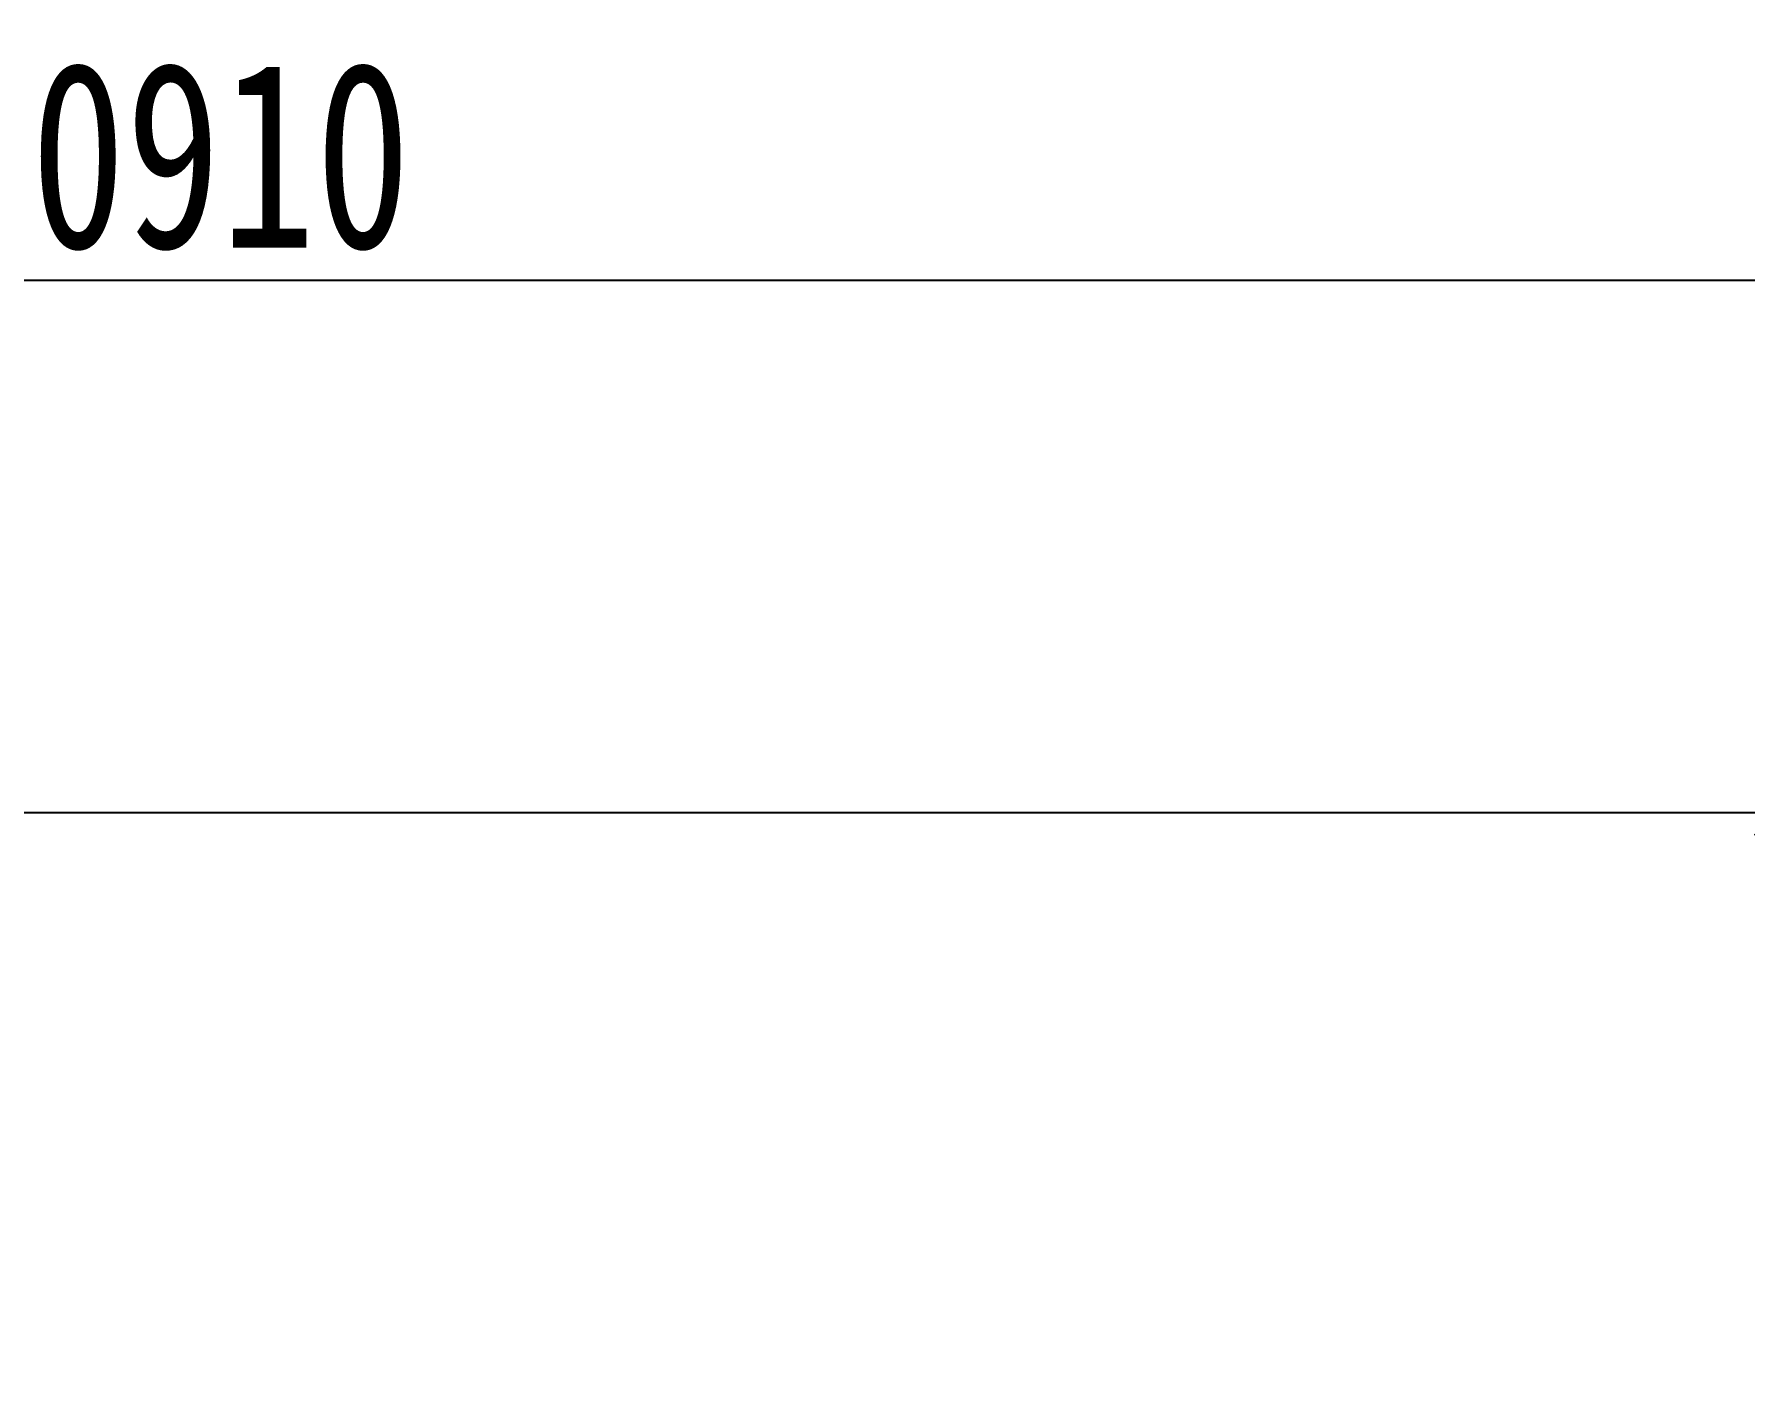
# Model space of a CAD drawing. Header units: millimetres. Extents: x -297 to 39764, y -29258 to 20315.
# Drawn here: x 11943 to 13046, y 15654 to 16518 of the extents above; entities that cross this region are included whole.
import ezdxf

# ---------------------------------------------------------------- set-up
doc = ezdxf.new("R2010")
doc.units = ezdxf.units.MM
doc.layers.get('Defpoints').update_dxf_attribs({"color": 250})
doc.layers.add('P-轴号.索引', color=53, linetype='Continuous')
doc.styles.add('文字样式', font='', dxfattribs={"width": 0.75})
doc.styles.get('文字样式').set_extended_font_data('SimSun')
doc.dimstyles.new('沈阳府1-40(轴距)', dxfattribs={"dimscale": 40, "dimtxt": 3, "dimasz": 1, "dimexe": 0.8, "dimexo": 1, "dimgap": 0.5, "dimtad": 1, "dimdec": 0, "dimrnd": 5, "dimtxsty": '文字样式', "dimblk": 'ARCHTICK', "dimcen": 1, "dimdle": 0.55, "dimclrd": 252, "dimclre": 252, "dimclrt": 53, "dimadec": 0, "dimazin": 0, "dimtfac": 1, "dimtdec": 0, "dimtix": 1, "dimtmove": 2, "dimatfit": 3, "dimfxl": 3, "dimfxlon": 1, "dimarcsym": 0})

# ---------------------------------------------------------------- blocks, each defined once
blk = doc.blocks.new('_ArchTick')
at = {"color": 0, "linetype": 'ByBlock', "const_width": 0.4}
blk.add_lwpolyline([(-0.5, -0.5), (0.5, 0.5)], dxfattribs=at)
blk = doc.blocks.new('*D94')
at = {"layer": 'Defpoints', "color": 0, "transparency": 16777216}
for p in [(17487.5, 16358.8), (6577.5, 16015.6), (17487.5, 15659.4)]:
    blk.add_point(p, dxfattribs=at)
at = {"layer": 'P-轴号.索引', "color": 252, "lineweight": -2, "transparency": 16777216}
for p, q in [((6577.5, 16238.8), (6577.5, 16390.8)), ((17487.5, 16238.8), (17487.5, 16390.8)), ((6555.5, 16358.8), (17509.5, 16358.8))]:
    blk.add_line(p, q, dxfattribs=at)
at = {"layer": 'P-轴号.索引', "color": 252, "lineweight": -2, "transparency": 16777216, "xscale": 40, "yscale": 40, "zscale": 40, "rotation": 180}
blk.add_blockref('_ArchTick', (6577.5, 16358.8), dxfattribs=at)
at = {"layer": 'P-轴号.索引', "color": 252, "lineweight": -2, "transparency": 16777216, "xscale": 40, "yscale": 40, "zscale": 40}
blk.add_blockref('_ArchTick', (17487.5, 16358.8), dxfattribs=at)
at = {"layer": 'P-轴号.索引', "color": 53, "transparency": 16777216, "insert": (12032.5, 16438.8), "char_height": 120, "attachment_point": 5, "style": '文字样式'}
blk.add_mtext('10910', dxfattribs=at)
blk = doc.blocks.new('*D81')
at = {"layer": 'Defpoints', "color": 0, "transparency": 16777216}
for p in [(13077.5, 16015.6), (10477.5, 15653.5), (13077.5, 15653.5)]:
    blk.add_point(p, dxfattribs=at)
at = {"layer": 'P-轴号.索引', "color": 252, "lineweight": -2, "transparency": 16777216}
for p, q in [((10477.5, 15895.6), (10477.5, 16047.6)), ((13077.5, 15895.6), (13077.5, 16047.6)), ((10455.5, 16015.6), (13099.5, 16015.6))]:
    blk.add_line(p, q, dxfattribs=at)
at = {"layer": 'P-轴号.索引', "color": 252, "lineweight": -2, "transparency": 16777216, "xscale": 40, "yscale": 40, "zscale": 40, "rotation": 180}
blk.add_blockref('_ArchTick', (10477.5, 16015.6), dxfattribs=at)
at = {"layer": 'P-轴号.索引', "color": 252, "lineweight": -2, "transparency": 16777216, "xscale": 40, "yscale": 40, "zscale": 40}
blk.add_blockref('_ArchTick', (13077.5, 16015.6), dxfattribs=at)
at = {"layer": 'P-轴号.索引', "color": 53, "transparency": 16777216, "insert": (11777.5, 16095.6), "char_height": 120, "attachment_point": 5, "style": '文字样式'}
blk.add_mtext('2600', dxfattribs=at)

msp = doc.modelspace()

# ---------------------------------------------------------------- dimensions: what is measured, and where the dimension line sits
at = {"layer": 'P-轴号.索引'}
for base, p1, p2, picture, middle in [((17487.5, 16358.8, 0), (6577.5, 16015.6, 0), (17487.5, 15659.4, 0), '*D94', (12032.5, 16438.8, 0)), ((13077.5, 16015.6, 0), (10477.5, 15653.5, 0), (13077.5, 15653.5, 0), '*D81', (11777.5, 16095.6, 0))]:
    dim = msp.add_linear_dim(base=base, p1=p1, p2=p2, dimstyle='沈阳府1-40(轴距)', dxfattribs=at)
    dim.commit()
    dim.dimension.update_dxf_attribs({"geometry": picture, "text_midpoint": middle})

doc.saveas('drawing.dxf')
